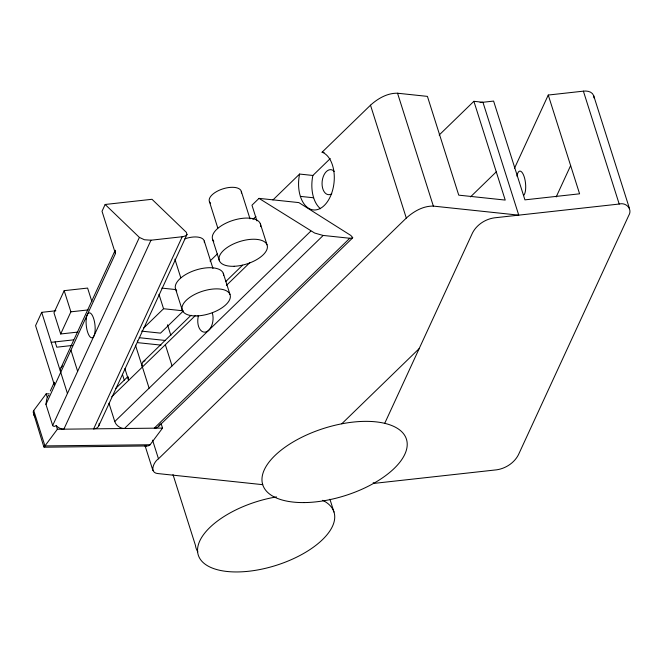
<?xml version="1.0" encoding="UTF-8"?>
<svg xmlns="http://www.w3.org/2000/svg" width="663" height="663" viewBox="0 0 663 663"><rect width="100%" height="100%" fill="white"/><g stroke="black" fill="none" stroke-linecap="round" stroke-linejoin="round"><path stroke-width="0.99" d="M186.999 234.495L186.311 232.307L152.001 199.29L105.152 204.477L102.019 211.265L115.445 253.597L45.946 404.364L52.791 425.837L54.167 426.458L56.239 425.654A8.52 6.307 36.7 0 0 63.872 429.168L150.998 240.205L182.872 236.666L185.599 235.837L186.999 234.495L98.853 425.671M55.874 310.773L41.694 312.339L35.57 325.632L54.59 385.601A8.379 6.812 24.8 0 1 54.441 382.261M91.875 301.541L87.599 288.074L64.178 290.659L53.968 312.812L60.681 333.978L77.994 332.064M60.681 333.978L70.891 311.825L64.178 290.659M50.313 390.979L54.093 382.783M61.054 367.675L114.923 250.838M52.659 425.53L139.387 237.412L105.152 204.477M93.665 428.845L182.226 236.749M384.722 423.334L472.528 232.87C476.722 224.749 485.308 219.171 494.275 217.854L619.201 204.038C626.038 202.066 632.858 209.143 628.69 215.599L518.416 454.801C514.223 462.923 505.637 468.501 496.678 469.818L373.509 483.443L373.228 482.556M514.546 168.162L548.26 95.041L583.39 91.154C587.236 90.64 592.258 91.593 593.692 95.721L629.502 208.605M556.174 196.969L570.636 165.593M44.388 446.539L44.148 446.895L44.852 446.05M49.253 393.83L46.161 393.863L33.689 410.571L33.167 412.046L43.94 447.218L148.04 445.95L150.037 444.84L162.543 428.083L160.985 423.168M44.918 445.959L57.383 429.251L162.543 428.083M259.001 198.37L314.643 233.044L322.997 235.423L350.238 238.307L352.782 237.644L350.768 235.406L298.839 202.596L259.001 198.37L251.965 205.207L256.937 220.887M439.171 135.028L473.888 101.306L482.946 102.268L518.756 215.152L433.353 206.102C423.176 205.853 413.654 211.431 406.303 218.069L158.474 458.796C153.617 461.978 148.976 472.91 157.985 473.573L262.705 484.67L262.432 483.791M127.926 376.559L115.76 388.385M225.635 281.659L242.559 265.208M210.022 261.065L217.423 253.871M252.951 219.354L255.918 216.478M272.941 199.944L299.593 174.054L312.87 175.463L330.273 158.556M299.593 174.054A29.313 17.702 -84 0 0 310.549 209.243A29.313 17.702 -84 0 0 333.348 187.107A29.313 17.702 -84 0 0 322.077 152.217L370.501 105.185C377.844 98.547 387.366 92.969 397.543 93.218L427.42 96.384L458.746 195.154L505.223 200.077L473.888 101.306M143.564 328.152L163.554 308.734L183.469 310.848L160.521 333.133L141.6 331.135M143.117 361.791L191.027 315.281M111.732 396.797L195.452 315.48M226.365 285.455L249.926 262.565M310.814 231.114L114.765 421.535L108.972 403.253M323.204 235.448L124.453 428.505A8.445 6.249 36.7 0 1 114.732 421.535M349.766 238.266L154.247 428.174A8.445 6.249 36.7 0 0 159.543 424.701M158.44 426.541L352.608 237.942M470.515 196.878L496.272 171.858M341.752 423.806L419.182 348.597M480.111 102.574L493.603 101.083L524.93 199.861L579.586 193.811L548.26 95.041M70.891 311.825L88.204 309.911M51.208 342.332L73.601 339.854M72.201 345.481L56.794 347.188L55.112 341.893M150.998 240.205L144.459 239.766L139.387 237.412M150.111 444.749L44.951 445.917L33.722 410.53M146.506 446.075L144.807 445.868M322.077 152.217L324.116 152.432M300.364 196.381L313.64 197.781M161.813 288.098L175.761 289.574M139.222 337.699L165.377 340.467M161.018 345.116L137.879 342.672L137.324 340.906M34.774 416.803L33.506 414.317M583.39 91.154L619.201 204.038M397.543 93.218L433.353 206.102M370.501 105.185L406.303 218.069M260.302 223.638L267.023 244.804M241.307 191.4L250.009 218.84M329.917 499.231L333.978 512.027M209.425 201.643L217.812 228.105M212.666 239.567L219.387 260.733M223.265 273.272L229.986 294.438M204.27 241.034L212.972 268.474M174.875 259.117L180.775 277.739M175.629 289.201L182.35 310.367M158.971 294.306L163.554 308.734M167.499 324.804L170.872 335.445M165.344 344.719L172.057 365.885M135.467 345.166L149.109 388.178M172.993 474.567L195.436 545.301A71.19 33.316 -17.6 0 0 197.823 551.856M152.556 440.141L158.474 458.796M124.884 368.587L128.63 380.388A8.379 5.403 45.8 0 1 128.34 377.222M122.398 374.288L124.254 380.123M145.247 446.298L152.962 470.622M70.933 350.163L77.646 371.33M41.694 312.339L67.435 393.482M46.161 393.863L47.338 397.576A30.755 14.843 89.4 0 0 46.725 399.201L45.946 404.364M56.239 425.654L57.383 429.251M593.692 95.721L594.04 97.942M210.602 203.251A16.749 7.84 -17.6 0 1 222.461 189.005A16.749 7.84 -17.6 0 1 241.398 193.016M213.784 241.349A25.128 11.76 -17.6 0 1 233.086 220.348A25.128 11.76 -17.6 0 1 260.634 226.638M184.861 238.837A16.749 7.84 -17.6 0 1 204.361 242.658M176.748 290.982A25.128 11.76 -17.6 0 1 195.195 270.255A25.128 11.76 -17.6 0 1 223.663 275.394M516.933 176.159A12.564 4.359 83.7 0 1 524.068 176.399A12.564 4.359 83.7 0 1 523.563 195.552M320.552 208.754A29.313 17.702 -84 0 1 312.87 175.463M331.757 193.803A12.564 7.583 -84 0 1 322.177 181.248A12.564 7.583 -84 0 1 334.276 171.377M212.301 312.953A12.564 7.583 -84 0 1 205.489 332.072A12.564 7.583 -84 0 1 198.469 315.638M142.396 367.012A8.379 5.403 45.8 0 1 145.056 360.738M99.21 423.276A8.445 6.249 36.7 0 1 93.657 428.812M115.445 253.597A8.379 6.812 24.8 0 1 115.296 250.266M60.723 372.316A8.379 6.812 24.8 0 1 62.38 366.017M47.322 397.568A8.52 6.307 36.7 0 1 48.905 395.156M322.674 500.308A71.19 33.316 -17.6 0 1 289.714 560.343A71.19 33.316 -17.6 0 1 197.881 553.58A71.19 33.316 -17.6 0 1 276.496 496.91M234.155 266.277A25.128 11.76 -17.6 0 0 267.172 245.244A25.128 11.76 -17.6 0 0 228.271 246.785A25.128 11.76 -17.6 0 0 234.155 266.277M197.126 315.911A25.128 11.76 -17.6 0 0 230.136 294.878A25.128 11.76 -17.6 0 0 191.234 296.419A25.128 11.76 -17.6 0 0 197.126 315.911M304.242 502.579A75.375 35.272 -17.6 0 0 406.908 441.052A75.375 35.272 -17.6 0 0 292.607 442.279A75.375 35.272 -17.6 0 0 304.242 502.579M86.248 318.862A12.564 4.359 83.7 0 0 91.759 337.807A12.564 4.359 83.7 0 0 93.873 319.259A12.564 4.359 83.7 0 0 86.248 318.862"/></g></svg>
